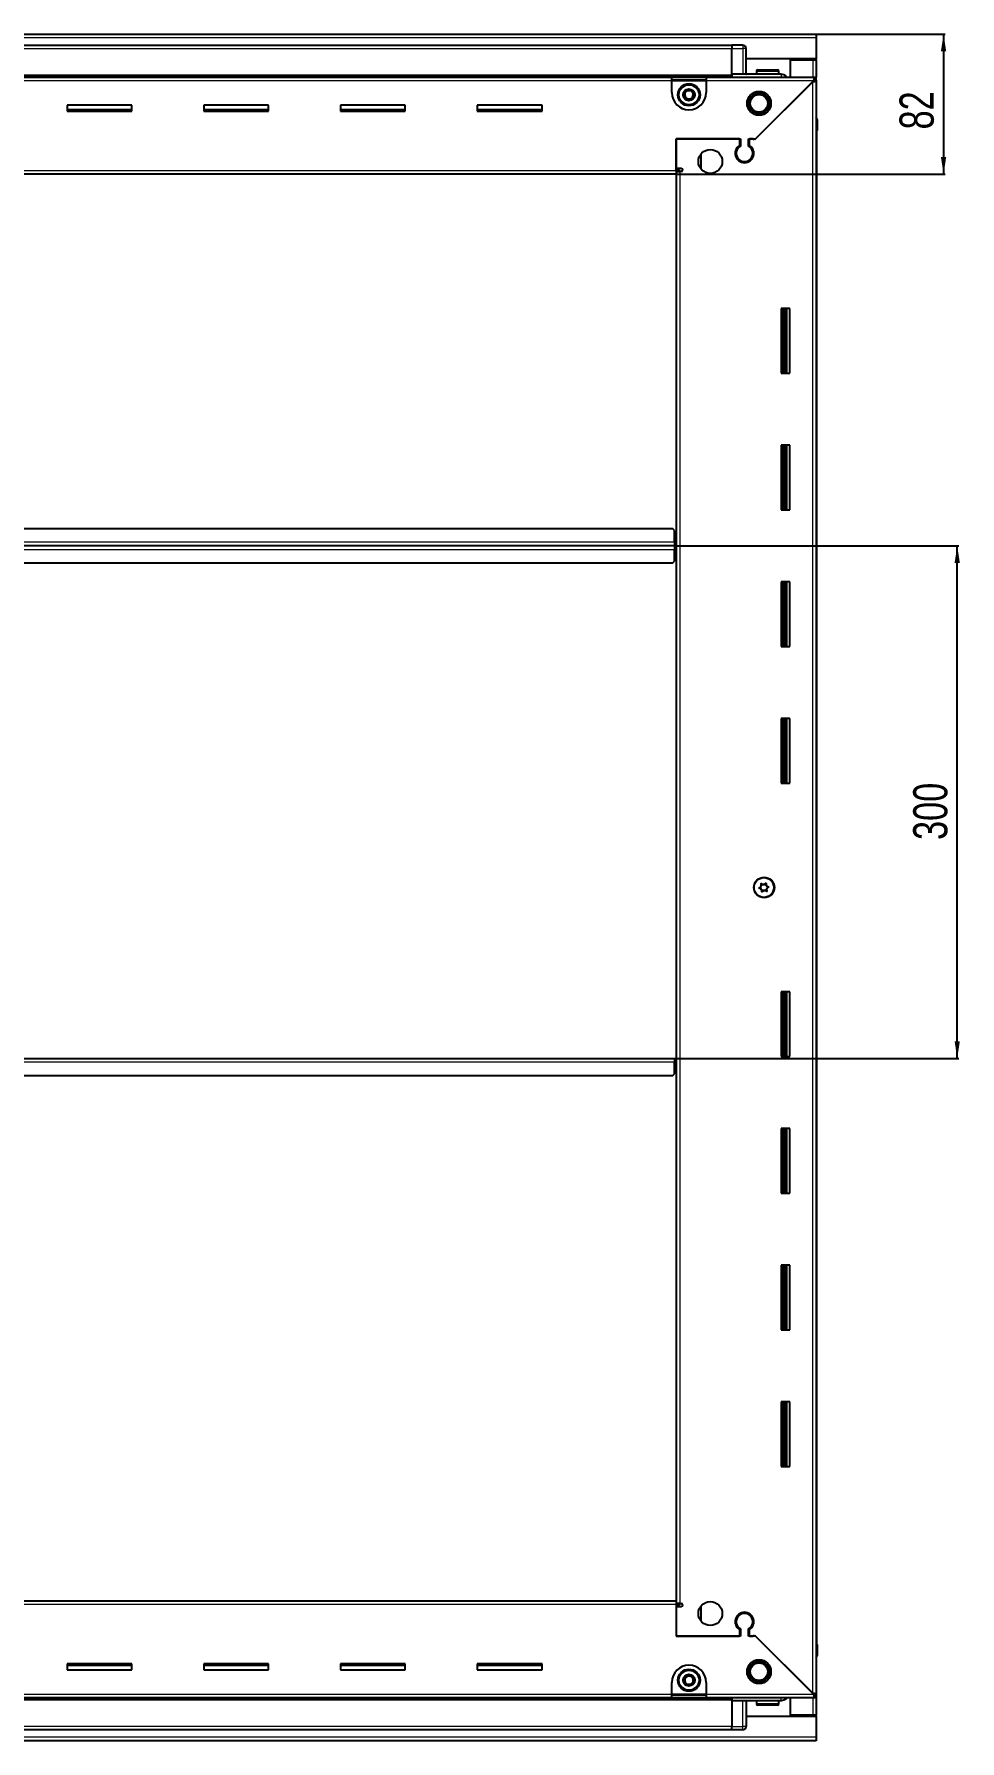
# Model space of a CAD drawing. Header units: millimetres. Extents: x -659 to 3179, y -1210 to 1460.
# Drawn here: x 2638 to 3179, y 274 to 1273 of the extents above; entities that cross this region are included whole.
import ezdxf

# ---------------------------------------------------------------- set-up
doc = ezdxf.new("R2010")
doc.units = ezdxf.units.MM
doc.layers.add('FORMAT', color=7, linetype='Continuous')
doc.styles.add('SLDTEXTSTYLE0', font='TXT', dxfattribs={"width": 0.75})
doc.dimstyles.new('SLDDIMSTYLE0', dxfattribs={"dimtxt": 20, "dimasz": 10, "dimexe": 0, "dimexo": 0.0625, "dimgap": 5, "dimtad": 2, "dimdec": 1, "dimrnd": 1e-09, "dimzin": 12, "dimdsep": 46, "dimtxsty": 'SLDTEXTSTYLE0', "dimsah": 1, "dimcen": 0.09, "dimadec": 0, "dimazin": 3, "dimtfac": 1, "dimtofl": 0, "dimtmove": 0, "dimatfit": 3, "dimfxl": 0, "dimfrac": 2, "dimtolj": 1, "dimtzin": 12, "dimarcsym": 0})

# ---------------------------------------------------------------- blocks, each defined once
blk = doc.blocks.new('_D_7')
at = {"layer": 'FORMAT'}
for p, q in [((3095.44, 1272.83), (3170.93, 1272.83)), ((3169.93, 1272.83), (3169.93, 1190.83)), ((3013.44, 1190.83), (3170.93, 1190.83))]:
    blk.add_line(p, q, dxfattribs=at)
for points in [[(3169.93, 1272.83), (3168.39, 1262.83), (3171.47, 1262.83)], [(3169.93, 1190.83), (3171.47, 1200.83), (3168.39, 1200.83)]]:
    blk.add_solid(points, dxfattribs=at)
at = {"layer": 'FORMAT', "insert": (3144.15, 1217.05), "char_height": 20, "attachment_point": 1, "rotation": 90, "style": 'SLDTEXTSTYLE0'}
blk.add_mtext('82', dxfattribs=at)
blk = doc.blocks.new('_D_8')
at = {"layer": 'FORMAT'}
for p, q in [((3012.44, 973.33), (3178.93, 973.33)), ((3177.93, 673.33), (3177.93, 973.33)), ((3012.44, 673.33), (3178.93, 673.33))]:
    blk.add_line(p, q, dxfattribs=at)
for points in [[(3177.93, 973.33), (3176.39, 963.33), (3179.47, 963.33)], [(3177.93, 673.33), (3179.47, 683.33), (3176.39, 683.33)]]:
    blk.add_solid(points, dxfattribs=at)
at = {"layer": 'FORMAT', "insert": (3152.15, 801.16), "char_height": 20, "attachment_point": 1, "rotation": 90, "style": 'SLDTEXTSTYLE0'}
blk.add_mtext('300', dxfattribs=at)

msp = doc.modelspace()

# ---------------------------------------------------------------- linework, layer by layer
at = {"color": 7, "linetype": 'Continuous', "lineweight": 25}
for p, q in [((2096.43, 1272.83), (3095.43, 1272.83)), ((3095.43, 1272.83), (3095.43, 1270.73)), ((3095.43, 1270.73), (3095.43, 1258.33)), ((3045.93, 1266.18), (2145.93, 1266.18)), ((3045.93, 1266.33), (3045.93, 1266.33)), ((3052.43, 1266.33), (3045.93, 1266.33)), ((3052.43, 1266.33), (3045.93, 1266.33)), ((3045.93, 1266.33), (3045.93, 1264.33)), ((3045.93, 1249.33), (3045.93, 1264.33)), ((3054.43, 1264.33), (3054.43, 1264.33)), ((3054.43, 1249.33), (3054.43, 1264.33)), ((3074.93, 1249.33), (3045.93, 1249.33)), ((3045.93, 1249.33), (3045.93, 1248.83)), ((3045.93, 1249.3), (3046, 1247.58)), ((3095.43, 1258.33), (3054.43, 1258.33)), ((3060.43, 1251.23), (3060.43, 1249.33)), ((3061.23, 1252.03), (3072.63, 1252.03)), ((3073.43, 1249.33), (3073.43, 1251.23)), ((3080.43, 1257.83), (3093.33, 1257.83)), ((3080.43, 1247.58), (3080.43, 1257.83)), ((3093.33, 1257.83), (3095.43, 1257.83)), ((3093.93, 1257.83), (3093.93, 1258.33)), ((3095.43, 1257.83), (3095.43, 1258.33)), ((3095.43, 1257.83), (3095.43, 1247.58)), ((2145.93, 1248.18), (3045.93, 1248.18)), ((2180.93, 1247.58), (3010.93, 1247.58)), ((3010.93, 1245.48), (3010.93, 1247.58)), ((3010.93, 1247.58), (3030.93, 1247.58)), ((3010.93, 1246.08), (3030.93, 1246.08)), ((3010.93, 1238.58), (3010.93, 1245.48)), ((3030.93, 1247.58), (3094.43, 1247.58)), ((3030.93, 1247.58), (3030.93, 1245.48)), ((3030.93, 1245.48), (3030.93, 1238.58)), ((3093.33, 1244.98), (3059.23, 1210.88)), ((3059.93, 1211.58), (3093.83, 1245.48)), ((3093.93, 1245.58), (3095.43, 1245.58)), ((3094.43, 1246.08), (3094.43, 1247.58)), ((3094.43, 1247.58), (3095.43, 1247.58)), ((3094.43, 1246.08), (3095.43, 1246.08)), ((3095.43, 1246.08), (3095.43, 1247.58)), ((3095.43, 1246.08), (3095.43, 1245.58)), ((3095.43, 1245.58), (3095.43, 301.08)), ((2694.93, 1231.33), (2656.93, 1231.33)), ((2656.93, 1231.33), (2656.93, 1227.83)), ((2694.93, 1227.83), (2694.93, 1231.33)), ((2774.93, 1231.33), (2736.93, 1231.33)), ((2736.93, 1231.33), (2736.93, 1227.83)), ((2774.93, 1227.83), (2774.93, 1231.33)), ((2854.93, 1231.33), (2816.93, 1231.33)), ((2816.93, 1231.33), (2816.93, 1227.83)), ((2854.93, 1227.83), (2854.93, 1231.33)), ((2934.93, 1231.33), (2896.93, 1231.33)), ((2896.93, 1231.33), (2896.93, 1227.83)), ((2934.93, 1227.83), (2934.93, 1231.33)), ((2694.93, 1228.58), (2656.93, 1228.58)), ((2656.93, 1227.83), (2694.93, 1227.83)), ((2774.93, 1228.58), (2736.93, 1228.58)), ((2736.93, 1227.83), (2774.93, 1227.83)), ((2854.93, 1228.58), (2816.93, 1228.58)), ((2816.93, 1227.83), (2854.93, 1227.83)), ((2934.93, 1228.58), (2896.93, 1228.58)), ((2896.93, 1227.83), (2934.93, 1227.83)), ((3095.43, 1224.15), (3095.43, 1224.15)), ((3095.93, 1222.83), (3095.93, 1216.33)), ((3095.93, 1216.33), (3095.93, 1222.83)), ((3013.43, 1211.58), (3013.43, 1194.33)), ((3050.43, 1211.58), (3013.43, 1211.58)), ((3013.43, 1211.58), (3051.13, 1211.58)), ((3013.43, 1192.93), (3013.43, 1211.58)), ((3050.43, 1211.58), (3050.43, 1207.69)), ((3051.13, 1211.58), (3051.13, 1207.29)), ((3055.73, 1211.58), (3059.93, 1211.58)), ((3055.73, 1207.29), (3055.73, 1211.58)), ((3058.53, 1211.58), (3056.43, 1211.58)), ((3056.43, 1207.69), (3056.43, 1211.58)), ((3059.23, 1210.88), (3058.53, 1211.58)), ((3095.43, 1216.33), (3095.93, 1216.33)), ((3095.78, 330.33), (3095.78, 1216.33)), ((3095.93, 1216.33), (3095.93, 1216.33)), ((3095.93, 1216.33), (3095.93, 1216.33)), ((3027.93, 1202.66), (3027.93, 1194)), ((3013.43, 1190.83), (2178.43, 1190.83)), ((3013.43, 1194.33), (3016.28, 1194.33)), ((3015.43, 1193.33), (3013.43, 1193.33)), ((3013.43, 1192.93), (3013.43, 1190.83)), ((3013.43, 1192.33), (3015.53, 1192.33)), ((3013.43, 1190.83), (3013.43, 355.83)), ((3015.43, 1192.33), (3015.43, 1193.33)), ((3016.28, 1192.33), (3015.53, 1192.33)), ((3055.43, 1198.72), (3055.43, 1197.96)), ((3074.93, 1112.33), (3074.93, 1074.33)), ((3079.93, 1112.33), (3074.93, 1112.33)), ((3075.95, 1112.33), (3075.95, 1074.33)), ((3075.99, 1112.33), (3075.99, 1074.33)), ((3077.78, 1112.33), (3077.78, 1074.33)), ((3079.93, 1074.33), (3079.93, 1112.33)), ((3074.93, 1074.33), (3079.93, 1074.33)), ((3074.93, 1032.33), (3074.93, 994.33)), ((3079.93, 1032.33), (3074.93, 1032.33)), ((3075.95, 1032.33), (3075.95, 994.33)), ((3075.99, 1032.33), (3075.99, 994.33)), ((3077.78, 1032.33), (3077.78, 994.33)), ((3079.93, 994.33), (3079.93, 1032.33)), ((3074.93, 994.33), (3079.93, 994.33)), ((3011.43, 983.33), (2180.43, 983.33)), ((3012.43, 982.33), (3011.43, 983.33)), ((3012.43, 975.43), (3012.43, 982.33)), ((3012.43, 973.33), (2179.43, 973.33)), ((3012.68, 976.18), (3012.43, 976.18)), ((3012.43, 975.43), (3012.43, 973.33)), ((3012.43, 973.33), (3012.43, 971.23)), ((3012.43, 964.33), (3012.43, 971.23)), ((3012.43, 970.48), (3012.68, 970.48)), ((3012.68, 973.33), (3012.68, 976.18)), ((3012.68, 970.48), (3012.68, 973.33)), ((3013.43, 973.33), (3012.68, 973.33)), ((2180.43, 963.33), (3011.43, 963.33)), ((3011.43, 963.33), (3012.43, 964.33)), ((3074.93, 952.33), (3074.93, 914.33)), ((3079.93, 952.33), (3074.93, 952.33)), ((3075.95, 952.33), (3075.95, 914.33)), ((3075.99, 952.33), (3075.99, 914.33)), ((3077.78, 952.33), (3077.78, 914.33)), ((3079.93, 914.33), (3079.93, 952.33)), ((3074.93, 914.33), (3079.93, 914.33)), ((3074.93, 872.33), (3074.93, 834.33)), ((3079.93, 872.33), (3074.93, 872.33)), ((3075.95, 872.33), (3075.95, 834.33)), ((3075.99, 872.33), (3075.99, 834.33)), ((3077.78, 872.33), (3077.78, 834.33)), ((3079.93, 834.33), (3079.93, 872.33)), ((3074.93, 834.33), (3079.93, 834.33)), ((3074.93, 712.33), (3074.93, 674.33)), ((3079.93, 712.33), (3074.93, 712.33)), ((3075.95, 712.33), (3075.95, 674.33)), ((3075.99, 712.33), (3075.99, 674.33)), ((3077.78, 712.33), (3077.78, 674.33)), ((3079.93, 674.33), (3079.93, 712.33)), ((2179.43, 673.33), (3012.43, 673.33)), ((3012.43, 673.33), (3012.43, 671.23)), ((3012.43, 664.33), (3012.43, 671.23)), ((3012.43, 670.48), (3012.68, 670.48)), ((3012.68, 670.48), (3012.68, 673.33)), ((3012.68, 673.33), (3013.43, 673.33)), ((3074.93, 674.33), (3079.93, 674.33)), ((2180.43, 663.33), (3011.43, 663.33)), ((3011.43, 663.33), (3012.43, 664.33)), ((3074.93, 632.33), (3074.93, 594.33)), ((3079.93, 632.33), (3074.93, 632.33)), ((3075.95, 632.33), (3075.95, 594.33)), ((3075.99, 632.33), (3075.99, 594.33)), ((3077.78, 632.33), (3077.78, 594.33)), ((3079.93, 594.33), (3079.93, 632.33)), ((3074.93, 594.33), (3079.93, 594.33)), ((3074.93, 552.33), (3074.93, 514.33)), ((3079.93, 552.33), (3074.93, 552.33)), ((3075.95, 552.33), (3075.95, 514.33)), ((3075.99, 552.33), (3075.99, 514.33)), ((3077.78, 552.33), (3077.78, 514.33)), ((3079.93, 514.33), (3079.93, 552.33)), ((3074.93, 514.33), (3079.93, 514.33)), ((3074.93, 472.33), (3074.93, 434.33)), ((3079.93, 472.33), (3074.93, 472.33)), ((3075.95, 472.33), (3075.95, 434.33)), ((3075.99, 472.33), (3075.99, 434.33)), ((3077.78, 472.33), (3077.78, 434.33)), ((3079.93, 434.33), (3079.93, 472.33)), ((3074.93, 434.33), (3079.93, 434.33)), ((2178.43, 355.83), (3013.43, 355.83)), ((3013.43, 355.83), (3013.43, 353.73)), ((3015.53, 354.33), (3013.43, 354.33)), ((3013.43, 353.73), (3013.43, 335.08)), ((3013.43, 353.33), (3015.43, 353.33)), ((3013.43, 352.33), (3013.43, 335.08)), ((3016.28, 352.33), (3013.43, 352.33)), ((3015.43, 353.33), (3015.43, 354.33)), ((3015.53, 354.33), (3016.28, 354.33)), ((3027.93, 352.66), (3027.93, 344)), ((3055.43, 348.7), (3055.43, 347.94)), ((3013.43, 335.08), (3050.43, 335.08)), ((3051.13, 335.08), (3013.43, 335.08)), ((3050.43, 338.97), (3050.43, 335.08)), ((3051.13, 339.37), (3051.13, 335.08)), ((3055.73, 335.08), (3055.73, 339.37)), ((3059.93, 335.08), (3055.73, 335.08)), ((3056.43, 335.08), (3056.43, 338.97)), ((3056.43, 335.08), (3058.53, 335.08)), ((3058.53, 335.08), (3059.23, 335.78)), ((3059.23, 335.78), (3093.33, 301.68)), ((3093.83, 301.18), (3059.93, 335.08)), ((3095.43, 330.33), (3095.93, 330.33)), ((3095.93, 330.33), (3095.93, 330.33)), ((3095.93, 323.83), (3095.93, 330.33)), ((3095.93, 330.33), (3095.93, 323.83)), ((2694.93, 318.83), (2656.93, 318.83)), ((2656.93, 318.83), (2656.93, 315.33)), ((2656.93, 318.08), (2694.93, 318.08)), ((2656.93, 315.33), (2694.93, 315.33)), ((2694.93, 315.33), (2694.93, 318.83)), ((2774.93, 318.83), (2736.93, 318.83)), ((2736.93, 318.83), (2736.93, 315.33)), ((2736.93, 318.08), (2774.93, 318.08)), ((2736.93, 315.33), (2774.93, 315.33)), ((2774.93, 315.33), (2774.93, 318.83)), ((2854.93, 318.83), (2816.93, 318.83)), ((2816.93, 318.83), (2816.93, 315.33)), ((2816.93, 318.08), (2854.93, 318.08)), ((2816.93, 315.33), (2854.93, 315.33)), ((2854.93, 315.33), (2854.93, 318.83)), ((2934.93, 318.83), (2896.93, 318.83)), ((2896.93, 318.83), (2896.93, 315.33)), ((2896.93, 318.08), (2934.93, 318.08)), ((2896.93, 315.33), (2934.93, 315.33)), ((2934.93, 315.33), (2934.93, 318.83)), ((3010.93, 301.18), (3010.93, 308.08)), ((3010.93, 299.08), (3010.93, 301.18)), ((3030.93, 300.58), (3010.93, 300.58)), ((3030.93, 308.08), (3030.93, 301.18)), ((3030.93, 301.18), (3030.93, 299.08)), ((3093.93, 301.08), (3095.43, 301.08)), ((3094.43, 300.58), (3094.43, 299.08)), ((3095.43, 300.58), (3094.43, 300.58)), ((3095.43, 301.08), (3095.43, 300.58)), ((3095.43, 300.58), (3095.43, 299.08)), ((3045.93, 298.48), (2145.93, 298.48)), ((3010.93, 299.08), (2180.93, 299.08)), ((3030.93, 299.08), (3010.93, 299.08)), ((3094.43, 299.08), (3030.93, 299.08)), ((3046, 299.08), (3045.93, 297.36)), ((3045.93, 297.33), (3045.93, 297.83)), ((3074.93, 297.33), (3045.93, 297.33)), ((3045.93, 297.33), (3045.93, 282.33)), ((3054.43, 297.33), (3054.43, 282.33)), ((3060.43, 297.33), (3060.43, 295.43)), ((3068.22, 294.63), (3061.23, 294.63)), ((3072.63, 294.63), (3068.22, 294.63)), ((3073.43, 295.43), (3073.43, 297.33)), ((3080.43, 288.83), (3080.43, 299.08)), ((3095.43, 299.08), (3094.43, 299.08)), ((3095.43, 299.08), (3095.43, 288.83)), ((2145.93, 280.48), (3045.93, 280.48)), ((3045.93, 280.33), (3045.93, 282.33)), ((3045.93, 280.33), (3045.93, 280.33)), ((3052.43, 280.33), (3045.93, 280.33)), ((3045.93, 280.33), (3045.93, 280.33)), ((3052.43, 280.33), (3045.93, 280.33)), ((3053.75, 280.83), (3053.75, 280.83)), ((3054.43, 288.33), (3095.43, 288.33)), ((3093.33, 288.83), (3080.43, 288.83)), ((3095.43, 288.83), (3093.33, 288.83)), ((3093.93, 288.33), (3093.93, 288.83)), ((3095.43, 288.33), (3095.43, 288.83)), ((3095.43, 288.33), (3095.43, 275.93)), ((3095.43, 273.83), (2096.43, 273.83)), ((3095.43, 275.93), (3095.43, 273.83))]:
    msp.add_line(p, q, dxfattribs=at)
at = {"color": 8, "linetype": 'Continuous', "lineweight": 18}
for p, q in [((3095.43, 1270.73), (2096.43, 1270.73)), ((3045.93, 1264.18), (2145.93, 1264.18)), ((3045.93, 1264.33), (3052.43, 1264.33)), ((3052.43, 1266.33), (3052.43, 1264.33)), ((3052.43, 1264.33), (3052.43, 1249.33)), ((3054.43, 1264.33), (3052.43, 1264.33)), ((3045.93, 1248.83), (2145.93, 1248.83)), ((3060.43, 1251.23), (3073.43, 1251.23)), ((3093.33, 1258.33), (3093.33, 1257.83)), ((3093.33, 1257.83), (3093.33, 1247.58)), ((3045.93, 1247.59), (2145.93, 1247.59)), ((3010.93, 1245.48), (2180.93, 1245.48)), ((3010.93, 1245.48), (3030.93, 1245.48)), ((3093.83, 1245.48), (3030.93, 1245.48)), ((3093.33, 301.68), (3093.33, 1244.98)), ((3095.43, 1222.83), (3095.93, 1222.83)), ((2178.43, 1192.93), (3013.43, 1192.93)), ((3015.53, 1192.33), (3015.53, 354.33)), ((3077.19, 1074.33), (3077.19, 1112.33)), ((3078.43, 1074.33), (3078.43, 1112.33)), ((3077.19, 994.33), (3077.19, 1032.33)), ((3078.43, 994.33), (3078.43, 1032.33)), ((3012.43, 975.43), (2179.43, 975.43)), ((2179.43, 971.23), (3012.43, 971.23)), ((3077.19, 914.33), (3077.19, 952.33)), ((3078.43, 914.33), (3078.43, 952.33)), ((3077.19, 834.33), (3077.19, 872.33)), ((3078.43, 834.33), (3078.43, 872.33)), ((3077.19, 674.33), (3077.19, 712.33)), ((3078.43, 674.33), (3078.43, 712.33)), ((2179.43, 671.23), (3012.43, 671.23)), ((3077.19, 594.33), (3077.19, 632.33)), ((3078.43, 594.33), (3078.43, 632.33)), ((3077.19, 514.33), (3077.19, 552.33)), ((3078.43, 514.33), (3078.43, 552.33)), ((3077.19, 434.33), (3077.19, 472.33)), ((3078.43, 434.33), (3078.43, 472.33)), ((3013.43, 353.73), (2178.43, 353.73)), ((3095.43, 323.83), (3095.93, 323.83)), ((2180.93, 301.18), (3010.93, 301.18)), ((3030.93, 301.18), (3010.93, 301.18)), ((3030.93, 301.18), (3093.83, 301.18)), ((2145.93, 299.07), (3045.93, 299.07)), ((2145.93, 297.83), (3045.93, 297.83)), ((3052.43, 282.33), (3052.43, 297.33)), ((3068.4, 295.43), (3060.43, 295.43)), ((3073.43, 295.43), (3068.4, 295.43)), ((3093.33, 299.08), (3093.33, 288.83)), ((2145.93, 282.48), (3045.93, 282.48)), ((3045.93, 282.33), (3052.43, 282.33)), ((3054.43, 282.33), (3052.43, 282.33)), ((3052.43, 280.33), (3052.43, 282.33)), ((3093.33, 288.83), (3093.33, 288.33)), ((3095.43, 275.93), (2096.43, 275.93))]:
    msp.add_line(p, q, dxfattribs=at)
at = {"color": 7, "linetype": 'Continuous', "lineweight": 25}
for centre, radius in [((3020.93, 1237.33), 6.5), ((3020.93, 1237.33), 3.46), ((3061.93, 1232.33), 7), ((3061.93, 1232.33), 6.03), ((3061.93, 1232.33), 5.1), ((3033.43, 1198.33), 7), ((3064.93, 773.33), 6), ((3064.78, 773.33), 5.78), ((3064.78, 773.33), 1.85), ((3033.43, 348.33), 7), ((3061.93, 314.33), 7), ((3061.93, 314.33), 6.03), ((3020.93, 309.33), 6.5), ((3020.93, 309.33), 3.46), ((3061.93, 314.33), 5.1)]:
    msp.add_circle(centre, radius, dxfattribs=at)
at = {"color": 8, "linetype": 'Continuous', "lineweight": 18}
for centre in [(3020.93, 1237.33), (3020.93, 309.33)]:
    msp.add_circle(centre, 5.7, dxfattribs=at)
at = {"color": 7, "linetype": 'Continuous', "lineweight": 25}
for centre, radius, start, end in [((3052.43, 1264.33), 2, 0, 90), ((3052.43, 1264.33), 2, 0, 90), ((3054.63, 1249.53), 0.2, 180, 270), ((3061.23, 1251.23), 0.8, 90, 180), ((3072.63, 1251.23), 0.8, 0, 90), ((3020.93, 1237.33), 2.5, 100.11158, 160.11158), ((3020.93, 1237.33), 2.5, 40.11158, 100.11158), ((3020.93, 1237.33), 2.5, 340.11158, 40.11158), ((3020.93, 1238.58), 10, 180, 270), ((3020.93, 1237.33), 2.5, 160.11158, 220.11158), ((3020.93, 1237.33), 2.5, 220.11158, 280.11158), ((3020.93, 1238.58), 10, 270, 0), ((3020.93, 1237.33), 2.5, 280.11158, 340.11158), ((3093.93, 1222.83), 2, 33.94202, 41.40962), ((3093.93, 1222.83), 2, 0, 41.40962), ((3093.93, 1222.83), 2, 0, 18.58003), ((3053.43, 1203.08), 5.5, 123.05573, 56.94427), ((3053.43, 1203.08), 4.8, 118.63099, 61.36901), ((3016.28, 1193.33), 1, 270, 90), ((3016.28, 353.33), 1, 270, 90), ((3053.43, 343.58), 5.5, 303.05573, 236.94427), ((3053.43, 343.58), 4.8, 298.63099, 241.36901), ((3093.93, 323.83), 2, 318.57492, 0), ((3093.93, 323.83), 2, 318.59038, 0), ((3020.93, 308.08), 10, 90, 180), ((3020.93, 309.33), 2.5, 147.04236, 207.04236), ((3020.93, 309.33), 2.5, 87.04236, 147.04236), ((3020.93, 308.08), 10, 0, 90), ((3020.93, 309.33), 2.5, 27.04236, 87.04236), ((3020.93, 309.33), 2.5, 327.04236, 27.04236), ((3020.93, 309.33), 2.5, 207.04236, 267.04236), ((3020.93, 309.33), 2.5, 267.04236, 327.04236), ((3054.63, 297.13), 0.2, 90, 180), ((3061.23, 295.43), 0.8, 180, 270), ((3072.63, 295.43), 0.8, 270, 0), ((3052.43, 282.33), 2, 270, 0), ((3052.43, 282.33), 2, 311.40962, 0)]:
    msp.add_arc(centre, radius, start, end, dxfattribs=at)
for points, knots in [([(3045.93, 1249.33), (3045.93, 1249.29), (3045.93, 1249.22), (3045.93, 1248.6), (3045.93, 1248.02), (3045.93, 1247.62), (3045.93, 1247.59)], [0, 0, 0, 0, 0.3242788, 0.6485576, 0.9728365, 1, 1, 1, 1]), ([(3078.14, 1247.58), (3078.02, 1247.78), (3077.64, 1248.43), (3076.48, 1249.14), (3075.45, 1249.27), (3074.93, 1249.33)], [0, 0, 0, 0, 0.1822499, 0.5911249, 1, 1, 1, 1]), ([(3018.09, 1236.82), (3018.13, 1236.94), (3018.33, 1237.5), (3018.67, 1238.44), (3018.95, 1239.21), (3019.07, 1239.54)], [0, 0, 0, 0, 0.133125, 0.637099, 1, 1, 1, 1]), ([(3019.07, 1239.54), (3019.58, 1239.63), (3020.53, 1239.8), (3021.47, 1239.97), (3021.91, 1240.04)], [0, 0, 0, 0, 0.5346859, 1, 1, 1, 1]), ([(3021.91, 1240.04), (3022.24, 1239.65), (3022.86, 1238.91), (3023.48, 1238.18), (3023.77, 1237.84)], [0, 0, 0, 0, 0.534686, 1, 1, 1, 1]), ([(3093.33, 1244.98), (3093.58, 1245.03), (3094.08, 1245.12), (3094.72, 1245.25), (3095.18, 1245.38), (3095.4, 1245.49), (3095.42, 1245.56), (3095.43, 1245.58)], [0, 0, 0, 0, 0.230255, 0.448522, 0.666786, 0.88505, 1, 1, 1, 1]), ([(3094.43, 1247.58), (3094.38, 1247.55), (3094.29, 1247.5), (3094.16, 1247.11), (3094.03, 1246.55), (3093.92, 1245.97), (3093.85, 1245.61), (3093.83, 1245.48)], [0, 0, 0, 0, 0.230255, 0.448522, 0.666786, 0.88505, 1, 1, 1, 1]), ([(3019.95, 1234.62), (3019.61, 1235.01), (3018.99, 1235.75), (3018.37, 1236.48), (3018.09, 1236.82)], [0, 0, 0, 0, 0.534686, 1, 1, 1, 1]), ([(3022.79, 1235.12), (3022.28, 1235.03), (3021.33, 1234.86), (3020.39, 1234.69), (3019.95, 1234.62)], [0, 0, 0, 0, 0.534686, 1, 1, 1, 1]), ([(3023.77, 1237.84), (3023.65, 1237.51), (3023.37, 1236.74), (3023.03, 1235.8), (3022.83, 1235.24), (3022.79, 1235.12)], [0, 0, 0, 0, 0.362901, 0.866875, 1, 1, 1, 1]), ([(3063.14, 775.6), (3063.13, 775.59), (3063.11, 775.57), (3063.1, 775.52), (3063.09, 775.37), (3063.15, 774.99), (3063.23, 774.45), (3062.99, 773.87), (3062.59, 773.54), (3062.26, 773.33), (3062.07, 773.18), (3062.01, 773.11), (3061.99, 773.07), (3061.99, 773.04), (3062.01, 773.01), (3062.05, 772.96), (3062.29, 772.83), (3062.74, 772.68), (3063.34, 772.29), (3063.51, 771.6), (3063.52, 771.13), (3063.56, 770.86), (3063.6, 770.8), (3063.62, 770.78), (3063.65, 770.77), (3063.69, 770.77), (3063.73, 770.78), (3063.8, 770.82), (3063.99, 770.95), (3064.28, 771.19), (3064.72, 771.46), (3065.35, 771.5), (3065.84, 771.26), (3066.19, 771.08), (3066.33, 771.04), (3066.39, 771.04), (3066.42, 771.06), (3066.44, 771.09), (3066.46, 771.14), (3066.46, 771.29), (3066.41, 771.67), (3066.33, 772.2), (3066.57, 772.79), (3066.97, 773.12), (3067.3, 773.33), (3067.49, 773.48), (3067.55, 773.55), (3067.57, 773.59), (3067.56, 773.62), (3067.55, 773.65), (3067.5, 773.7), (3067.27, 773.83), (3066.82, 773.98), (3066.22, 774.37), (3066.05, 775.06), (3066.04, 775.53), (3066, 775.8), (3065.96, 775.86), (3065.94, 775.88), (3065.91, 775.89), (3065.87, 775.89), (3065.83, 775.88), (3065.76, 775.84), (3065.57, 775.71), (3065.27, 775.47), (3064.84, 775.2), (3064.2, 775.16), (3063.72, 775.4), (3063.37, 775.58), (3063.23, 775.62), (3063.17, 775.62), (3063.15, 775.61), (3063.14, 775.6)], [0, 0, 0, 0, 0.002009, 0.00442, 0.009365, 0.025528, 0.067705, 0.095786, 0.124646, 0.150342, 0.160519, 0.163394, 0.165697, 0.167245, 0.168874, 0.17077, 0.178606, 0.211994, 0.249994, 0.287995, 0.321383, 0.329219, 0.331115, 0.332744, 0.334292, 0.336217, 0.338535, 0.341318, 0.349662, 0.375358, 0.404217, 0.432298, 0.474475, 0.490639, 0.496669, 0.49844, 0.5, 0.502009, 0.50442, 0.509365, 0.525528, 0.567705, 0.595786, 0.624646, 0.650342, 0.660519, 0.663394, 0.665697, 0.667245, 0.668874, 0.67077, 0.678606, 0.711994, 0.749994, 0.787995, 0.821383, 0.829219, 0.831115, 0.832744, 0.834292, 0.836217, 0.838535, 0.841318, 0.849662, 0.875358, 0.904217, 0.932298, 0.974475, 0.990639, 0.996669, 0.99844, 1, 1, 1, 1]), ([(3018.05, 309.48), (3018.33, 309.91), (3018.85, 310.72), (3019.37, 311.53), (3019.62, 311.9)], [0, 0, 0, 0, 0.5346859, 1, 1, 1, 1]), ([(3019.62, 311.9), (3019.74, 311.89), (3020.34, 311.86), (3021.33, 311.81), (3022.16, 311.77), (3022.5, 311.75)], [0, 0, 0, 0, 0.133125, 0.637099, 1, 1, 1, 1]), ([(3022.5, 311.75), (3022.73, 311.29), (3023.17, 310.43), (3023.61, 309.58), (3023.81, 309.18)], [0, 0, 0, 0, 0.534686, 1, 1, 1, 1]), ([(3019.36, 306.91), (3019.12, 307.37), (3018.69, 308.23), (3018.25, 309.08), (3018.05, 309.48)], [0, 0, 0, 0, 0.534686, 1, 1, 1, 1]), ([(3022.24, 306.76), (3021.9, 306.78), (3021.07, 306.82), (3020.08, 306.87), (3019.48, 306.9), (3019.36, 306.91)], [0, 0, 0, 0, 0.362901, 0.866875, 1, 1, 1, 1]), ([(3023.81, 309.18), (3023.53, 308.75), (3023.01, 307.94), (3022.48, 307.13), (3022.24, 306.76)], [0, 0, 0, 0, 0.534686, 1, 1, 1, 1]), ([(3095.43, 301.08), (3095.4, 301.13), (3095.35, 301.22), (3094.96, 301.35), (3094.4, 301.48), (3093.82, 301.59), (3093.45, 301.66), (3093.33, 301.68)], [0, 0, 0, 0, 0.230255, 0.448522, 0.666786, 0.88505, 1, 1, 1, 1]), ([(3093.83, 301.18), (3093.87, 300.93), (3093.96, 300.43), (3094.1, 299.79), (3094.23, 299.33), (3094.34, 299.11), (3094.41, 299.09), (3094.43, 299.08)], [0, 0, 0, 0, 0.230255, 0.448522, 0.666786, 0.88505, 1, 1, 1, 1]), ([(3045.93, 297.33), (3045.93, 297.37), (3045.93, 297.44), (3045.93, 298.06), (3045.93, 298.64), (3045.93, 299.04), (3045.93, 299.08)], [0, 0, 0, 0, 0.32291, 0.645819, 0.968729, 1, 1, 1, 1]), ([(3078.14, 299.08), (3078.02, 298.88), (3077.64, 298.23), (3076.48, 297.52), (3075.45, 297.39), (3074.93, 297.33)], [0, 0, 0, 0, 0.1822499, 0.5911249, 1, 1, 1, 1])]:
    msp.add_open_spline(points, degree=3, knots=knots, dxfattribs=at)
at = {"color": 8, "linetype": 'Continuous', "lineweight": 18}
for points, knots in [([(3074.93, 1249.33), (3074.93, 1249.28), (3074.93, 1249.21), (3074.93, 1248.78), (3074.93, 1248.32), (3074.93, 1247.91), (3074.93, 1247.64), (3074.93, 1247.58)], [0, 0, 0, 0, 0.359753, 0.553414, 0.751185, 0.948956, 1, 1, 1, 1]), ([(3074.93, 297.33), (3074.93, 297.38), (3074.93, 297.45), (3074.93, 297.88), (3074.93, 298.34), (3074.93, 298.75), (3074.93, 299.02), (3074.93, 299.08)], [0, 0, 0, 0, 0.3597529, 0.5534142, 0.7511852, 0.9489563, 1, 1, 1, 1])]:
    msp.add_open_spline(points, degree=3, knots=knots, dxfattribs=at)
at = {"color": 7, "linetype": 'Continuous', "lineweight": 25}
for points in [[(3093.33, 1244.98), (3093.41, 1245.03), (3093.56, 1245.13), (3093.76, 1245.28), (3093.9, 1245.43), (3093.92, 1245.53), (3093.93, 1245.58)], [(3094.43, 1246.08), (3094.38, 1246.07), (3094.28, 1246.05), (3094.13, 1245.91), (3093.98, 1245.72), (3093.88, 1245.56), (3093.83, 1245.48)], [(3093.93, 301.08), (3093.92, 301.13), (3093.9, 301.23), (3093.76, 301.38), (3093.56, 301.53), (3093.41, 301.63), (3093.33, 301.68)], [(3093.83, 301.18), (3093.88, 301.1), (3093.98, 300.94), (3094.13, 300.75), (3094.28, 300.61), (3094.38, 300.59), (3094.43, 300.58)]]:
    msp.add_open_spline(points, degree=3, dxfattribs=at)

# ---------------------------------------------------------------- dimensions: what is measured, and where the dimension line sits
at = {"layer": 'FORMAT'}
for base, p1, p2, picture, middle in [((3169.93, 1190.83), (3095.43, 1272.83), (3013.43, 1190.83), '_D_7', (3169.93, 1231.83)), ((3177.93, 973.33), (3012.43, 673.33), (3012.43, 973.33), '_D_8', (3177.93, 823.33))]:
    dim = msp.add_linear_dim(base=base, p1=p1, p2=p2, angle=90, dimstyle='SLDDIMSTYLE0', dxfattribs=at)
    dim.commit()
    dim.dimension.update_dxf_attribs({"geometry": picture, "text_midpoint": middle, "dimtype": 160})

doc.saveas('drawing.dxf')
